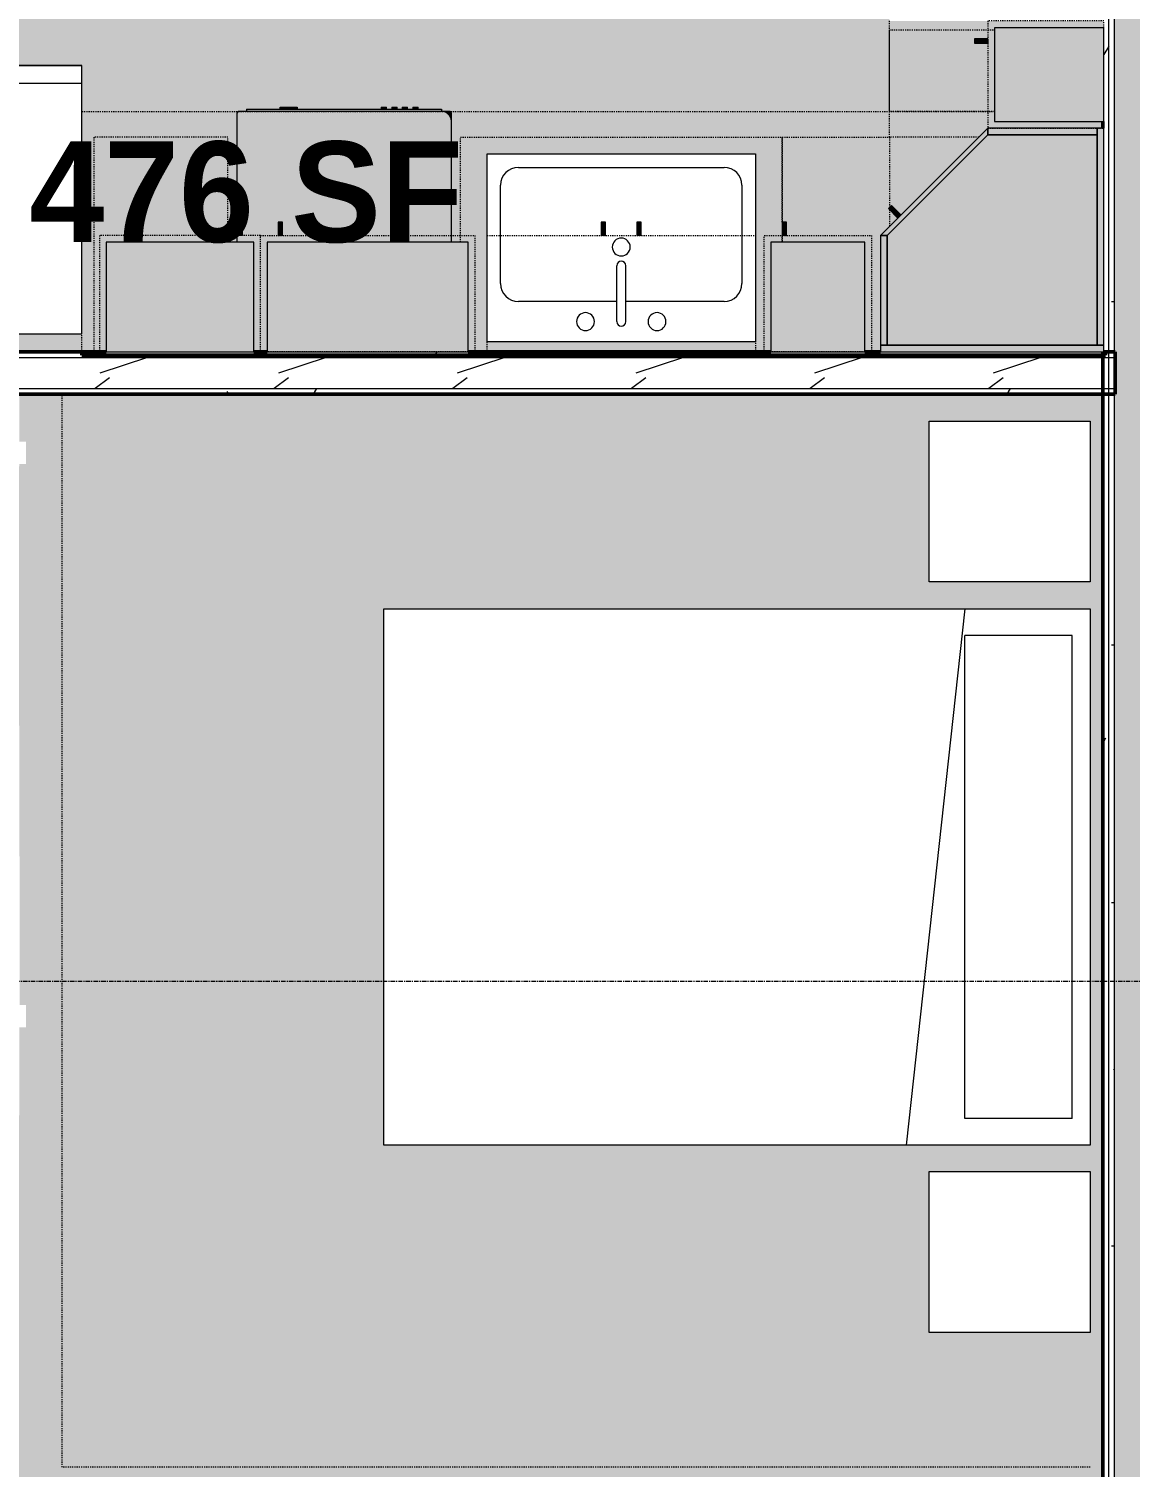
# Model space of a CAD drawing. Header units: inches. Extents: x -4294 to -464, y 9706 to 12475.
# Drawn here: x -3058.7 to -2935.5, y 11792.9 to 11953.7 of the extents above; entities that cross this region are included whole.
import ezdxf

# ---------------------------------------------------------------- set-up
doc = ezdxf.new("R2010")
doc.units = ezdxf.units.IN
doc.header["$MEASUREMENT"] = 0
doc.linetypes.add('Dash', pattern=[0.25, 0.125, -0.125])
doc.linetypes.add('Grid Line 1_2_', pattern=[0.875, 0.5, -0.125, 0.125, -0.125])
for name, color, linetype, lineweight in [('0-1', 7, 'Continuous', 5), ('0-3', 90, 'Continuous', 13), ('A-ANNO-DIMS', 211, 'Continuous', 9), ('A-ANNO-DIMS-120', 211, 'Continuous', 9), ('A-AREA-IDEN', 2, 'Continuous', 9), ('A-AREA-PATT-5', 7, 'Continuous', 9), ('A-WALL', 113, 'Continuous', 13), ('A-WALL-3', 250, 'Continuous', 50), ('A-WALL-4', 90, 'Continuous', 13), ('A-WALL-PATT-1', 7, 'Continuous', 9), ('A-WALL-PATT-2', 8, 'Continuous', 9), ('A-WALL-PATT-5', 111, 'Continuous', 9), ('I-FURN-2', 7, 'Continuous', 9), ('I-FURN-HDLN-1', 7, 'Dash', 9), ('I-WALL-2', 2, 'Continuous', 50), ('P-SANR-FIXT-1', 7, 'Continuous', 9), ('Q-CASE', 31, 'Continuous', 9), ('Q-CASE-1', 53, 'Continuous', 9), ('Q-CASE-3', 7, 'Continuous', 9), ('Q-CASE-4', 7, 'Dash', 9), ('Q-CASE-HDLN-1', 7, 'Dash', 9), ('Q-SPCQ-1', 7, 'Continuous', 9), ('Q-SPCQ-2', 8, 'Continuous', 9), ('S-GRID-1', 1, 'Grid Line 1_2_', 9)]:
    doc.layers.add(name, color=color, linetype=linetype, lineweight=lineweight)
doc.styles.add('Century Gothic', font='ufonts.com_century-gothic.ttf', dxfattribs={"height": 11.25})
doc.styles.add('Century Gothic_B', font='GOTHICB.TTF', dxfattribs={"height": 11.25})
doc.dimstyles.new('OD__1_8__Tol__', dxfattribs={"dimscale": 12, "dimtxt": 11.746893, "dimasz": 1.25, "dimexe": 0.9375, "dimexo": 0.625, "dimgap": 0.15625, "dimtad": 1, "dimdec": 3, "dimrnd": 0.125, "dimzin": 3, "dimdsep": 46, "dimlunit": 4, "dimtxsty": 'Century Gothic', "dimblk1": 'OBLIQUE', "dimblk2": 'OBLIQUE', "dimsah": 1, "dimcen": 0.09, "dimdle": 0.9375, "dimazin": 0, "dimtfac": 1, "dimtdec": 4, "dimtix": 1, "dimtmove": 0, "dimatfit": 3, "dimfxl": 1, "dimtvp": 1, "dimtfill": 1, "dimfrac": 2, "dimtolj": 1, "dimtzin": 0, "dimarcsym": 2})
pattern_1 = [(0, (0, 0), (38.4, 9.6), [1.584, -27.216, 1.584, -27.216, -153.6]), (0, (0, 0), (38.4, 9.6), [-57.6, 1.584, -56.016, 1.584, -27.216, -67.2]), (0, (0, 0), (38.4, 9.6), [-144, 1.584, -17.616, 1.584, -46.416]), (120, (14.4, 4.8), (-27.513844, 28.4553755), [1.584, -27.216, 1.584, -27.216, -153.6]), (120, (14.4, 4.8), (-27.513844, 28.4553755), [-57.6, 1.584, -56.016, 1.584, -27.216, -67.2]), (120, (14.4, 4.8), (-27.513844, 28.4553755), [-144, 1.584, -17.616, 1.584, -46.416]), (240, (19.2, 24), (-10.886156, -38.0553755), [1.584, -27.216, 1.584, -27.216, -153.6]), (240, (19.2, 24), (-10.886156, -38.0553755), [-57.6, 1.584, -56.016, 1.584, -27.216, -67.2]), (240, (19.2, 24), (-10.886156, -38.0553755), [-144, 1.584, -17.616, 1.584, -46.416])]

# ---------------------------------------------------------------- blocks, each defined once
blk = doc.blocks.new('Refrigerator_-_Side-by-Side_6047 - 36_ X 30_-345559-FLOOR PLAN - 1ST FLOOR')
at = {"layer": 'Q-SPCQ-1'}
for p, q in [((17.87, 14.42), (-17.88, 14.42)), ((-17.88, 14.42), (-17.88, -15.58)), ((17.87, -15.58), (17.87, 14.42)), ((-17.88, -13.58), (-3.13, -13.58)), ((-17.88, -13.58), (-17.88, -15.58)), ((-3.13, -15.58), (-3.13, -13.58)), ((-2.63, -13.58), (17.87, -13.58)), ((-2.63, -13.58), (-2.63, -15.58)), ((17.87, -15.58), (17.87, -13.58)), ((-17.88, -15.58), (17.87, -15.58)), ((-3.13, -15.58), (-17.88, -15.58)), ((17.87, -15.58), (-2.63, -15.58))]:
    blk.add_line(p, q, dxfattribs=at)
blk = doc.blocks.new('Bed-Standard - Queen 60_ x 79_-1433484-FLOOR PLAN - 1ST FLOOR')
at = {"layer": 'I-FURN-2'}
for p, q in [((-19.31, 41.3), (40.69, 41.3)), ((-19.31, -37.7), (-19.31, 41.3)), ((40.69, 41.3), (40.69, -37.7)), ((40.69, -23.7), (-19.31, -17.13)), ((-16.31, -23.7), (37.69, -23.7)), ((-16.31, -35.7), (-16.31, -23.7)), ((37.69, -35.7), (37.69, -23.7)), ((-16.31, -35.7), (37.69, -35.7)), ((40.69, -37.7), (-19.31, -37.7))]:
    blk.add_line(p, q, dxfattribs=at)
at = {"layer": 'I-FURN-HDLN-1'}
for p, q in [((-55.31, 77.3), (64.69, 77.3)), ((-55.31, -37.7), (-55.31, 77.3))]:
    blk.add_line(p, q, dxfattribs=at)
blk = doc.blocks.new('Table-Night Stand - 18_ x 18_ x 24_-1372838-FLOOR PLAN - 1ST FLOOR')
at = {"layer": 'I-FURN-2'}
for p, q in [((0.15, 0), (18.15, 0)), ((0.15, -18), (0.15, 0)), ((18.15, 0), (18.15, -18)), ((18.15, -18), (0.15, -18))]:
    blk.add_line(p, q, dxfattribs=at)
blk = doc.blocks.new('OD_CW_Countertop - OD_CW_Countertop-2217102-FLOOR PLAN - 1ST FLOOR')
at = {"layer": 'Q-CASE-HDLN-1'}
for p, q in [((0.74, 2.88), (102.83, 2.88)), ((0.74, -24), (0.74, -22))]:
    blk.add_line(p, q, dxfattribs=at)
blk = doc.blocks.new('Sink Kitchen-Single - 30_ x 21_-1372827-FLOOR PLAN - 1ST FLOOR')
at = {"layer": 'P-SANR-FIXT-1'}
for p, q in [((-14.38, 10.41), (15.62, 10.41)), ((-14.38, -10.59), (-14.38, 10.41)), ((15.62, 10.41), (15.62, -10.59)), ((-10.88, 8.91), (12.12, 8.91)), ((-12.88, -4.09), (-12.88, 6.91)), ((14.12, 6.91), (14.12, -4.09)), ((0.12, -8.34), (0.12, -2.09)), ((1.12, -8.34), (1.12, -2.09)), ((0.12, -6.09), (-10.88, -6.09)), ((12.12, -6.09), (1.12, -6.09)), ((15.62, -10.59), (-14.38, -10.59))]:
    blk.add_line(p, q, dxfattribs=at)
for centre, radius, start, end in [((-10.88, 6.91), 2, 90, 180), ((12.12, 6.91), 2, 360, 90), ((0.62, 0), 1, 360, 180), ((0.62, 0), 1, 180, 0), ((0.62, -2.09), 0.5, 360, 180), ((-10.88, -4.09), 2, 180, 270), ((12.12, -4.09), 2, 270, 0), ((-3.38, -8.34), 1, 360, 180), ((4.62, -8.34), 1, 0, 180), ((-3.38, -8.34), 1, 180, 0), ((0.62, -8.34), 0.5, 180, 0), ((4.62, -8.34), 1, 180, 0)]:
    blk.add_arc(centre, radius, start, end, dxfattribs=at)
blk = doc.blocks.new('Dishwasher_15404 - 34_ counter-V97-FLOOR PLAN - 1ST FLOOR')
at = {"layer": 'Q-SPCQ-2'}
h = blk.add_hatch(color=256, dxfattribs=at)
h.paths.add_polyline_path([(0, -3.38), (12.25, -3.38), (12.25, -24), (26.08, -23.96), (26.34, -23.86), (26.68, -23.53), (26.73, -23.46), (26.84, -23.21), (26.87, -22.91), (26.87, -0.2), (26.68, 0), (12.25, 0), (12.25, -1.88), (0, -1.88)], flags=0)
h.paths.add_polyline_path([(13, -0.63), (13, -0.14), (14.5, -0.14), (14.5, -0.63), (14, -0.63)], flags=0)
h.paths.add_polyline_path([(13, -4.63), (14.5, -4.63), (14.5, -5.11), (13, -5.11)], flags=0)
for points in [[(26.87, -1.09), (26.87, -22.91), (27.12, -22.91), (27.12, -1.09)], [(27.12, -5.81), (27.37, -5.81), (27.37, -4.86), (27.12, -4.86), (27.12, -5.55)], [(27.12, -6.06), (27.12, -6.76), (27.37, -6.76), (27.37, -5.81), (27.12, -5.81)], [(27.12, -16.74), (27.37, -16.74), (27.37, -16.15), (27.12, -16.15)], [(27.12, -17.33), (27.12, -17.92), (27.37, -17.92), (27.37, -17.33)], [(27.12, -19.1), (27.37, -19.1), (27.37, -18.51), (27.12, -18.51)], [(27.12, -20.28), (27.37, -20.28), (27.37, -19.69), (27.12, -19.69)], [(25.8, -24), (26.68, -24), (26.82, -23.94), (26.87, -23.69), (26.84, -23.21), (26.68, -23.53), (26.56, -23.69), (26.3, -23.87), (26.08, -23.96)]]:
    blk.add_hatch(color=256, dxfattribs=at).paths.add_polyline_path(points, flags=0)
at = {"layer": 'Q-SPCQ-1'}
for p, q in [((26.68, 0), (12.25, 0)), ((26.87, -22.93), (26.87, -0.2)), ((27.12, -1.09), (26.87, -1.09)), ((27.12, -1.09), (27.12, -22.91)), ((27.37, -4.82), (27.12, -4.82)), ((27.37, -4.86), (27.37, -5.81)), ((27.37, -5.81), (27.37, -6.76)), ((27.12, -6.79), (27.37, -6.79)), ((27.37, -16.15), (27.12, -16.15)), ((27.12, -16.74), (27.37, -16.74)), ((27.37, -17.33), (27.12, -17.33)), ((27.37, -16.15), (27.37, -16.74)), ((27.37, -17.33), (27.37, -17.92)), ((27.12, -17.92), (27.37, -17.92)), ((27.37, -18.51), (27.12, -18.51)), ((27.12, -19.1), (27.37, -19.1)), ((27.37, -18.51), (27.37, -19.1)), ((27.37, -19.69), (27.12, -19.69)), ((27.12, -20.28), (27.37, -20.28)), ((27.37, -19.69), (27.37, -20.28)), ((12.25, -24), (25.8, -24)), ((25.8, -24), (26.68, -24)), ((27.12, -22.91), (26.87, -22.91)), ((26.87, -23.8), (26.87, -22.93))]:
    blk.add_line(p, q, dxfattribs=at)
for centre, radius, start, end in [((26.68, -0.2), 0.197, 360, 90), ((26.68, -0.2), 0.197, 0, 90), ((25.8, -22.93), 1.07, 270, 0), ((26.68, -23.8), 0.197, 270, 0)]:
    blk.add_arc(centre, radius, start, end, dxfattribs=at)
blk = doc.blocks.new('OD_CW_Countertop - OD_CW_Countertop-2218266-FLOOR PLAN - 1ST FLOOR')
at = {"layer": 'Q-CASE-HDLN-1'}
for p, q in [((0.74, -11.75), (0.74, 0)), ((0.74, 0), (10.86, 0)), ((34.86, 0), (99.63, 0))]:
    blk.add_line(p, q, dxfattribs=at)
blk = doc.blocks.new('300 Series Wall Hung Cabinet_302 - 30_-2218432-FLOOR PLAN - 1ST FLOOR')
at = {"layer": 'Q-CASE-1'}
for points in [[(-1.76, 15.38), (-1.76, 16.87), (-2.25, 16.87), (-2.25, 15.38)], [(2.24, 15.38), (2.24, 16.87), (1.75, 16.87), (1.75, 15.38)]]:
    blk.add_hatch(color=256, dxfattribs=at).paths.add_polyline_path(points, flags=0)
at = {"layer": 'Q-CASE-3'}
for p, q in [((-1.76, 16.87), (-2.25, 16.87)), ((-2.25, 16.87), (-2.25, 15.38)), ((-1.76, 15.38), (-1.76, 16.87)), ((2.24, 16.87), (1.75, 16.87)), ((1.75, 16.87), (1.75, 15.38)), ((2.24, 15.38), (2.24, 16.87)), ((-1.76, 15.38), (-2.25, 15.38)), ((2.24, 15.38), (1.75, 15.38))]:
    blk.add_line(p, q, dxfattribs=at)
at = {"layer": 'Q-CASE-4'}
for p, q in [((-15, 2.37), (-15, 15.38)), ((-15, 15.38), (15, 15.38)), ((15, 15.38), (15, 2.37)), ((15, 2.37), (-15, 2.37))]:
    blk.add_line(p, q, dxfattribs=at)
blk = doc.blocks.new('Base Cabinet-Single Door - 12_-2208689-FLOOR PLAN - 1ST FLOOR')
at = {"layer": 'Q-CASE-4'}
for p, q in [((6.74, -12.25), (6.74, -13)), ((-5.26, -15.91), (-5.26, -14)), ((6.74, -14.5), (6.74, -24)), ((-5.26, -24), (-5.26, -16.12)), ((6.74, -24), (-5.26, -24))]:
    blk.add_line(p, q, dxfattribs=at)
blk = doc.blocks.new('Base Cabinet-Single Door - 12_-V98-FLOOR PLAN - 1ST FLOOR')
at = {"layer": 'Q-CASE-4'}
for p, q in [((-5.26, -24), (-5.26, -12.25)), ((6.74, -14), (6.74, -24)), ((6.74, -24), (-5.26, -24))]:
    blk.add_line(p, q, dxfattribs=at)
blk = doc.blocks.new('Base Cabinet-Double Door _ 1 Drawer - 36_-V99-FLOOR PLAN - 1ST FLOOR')
at = {"layer": 'Q-CASE-4'}
for p, q in [((-17.26, -13), (-17.26, -12.25)), ((18.74, -12.25), (18.74, -24)), ((-17.26, -24), (-17.26, -14.5)), ((18.74, -24), (-17.26, -24))]:
    blk.add_line(p, q, dxfattribs=at)
blk = doc.blocks.new('300 Series Wall Hung Cabinet_301 - 24_-2172111-FLOOR PLAN - 1ST FLOOR')
at = {"layer": 'Q-CASE-1'}
for points in [[(-9.51, 15.38), (-9.51, 16.87), (-10, 16.87), (-10, 15.38)], [(11.25, 2.37), (11.25, 14.63), (-11.25, 14.63), (-11.25, 2.37)]]:
    blk.add_hatch(color=256, dxfattribs=at).paths.add_polyline_path(points, flags=0)
at = {"layer": 'Q-CASE-3'}
for p, q in [((-9.51, 16.87), (-10, 16.87)), ((-10, 16.87), (-10, 15.38)), ((-9.51, 15.38), (-9.51, 16.87)), ((11.25, 14.63), (-11.25, 14.63)), ((-11.25, 14.63), (-11.25, 2.37)), ((-9.51, 15.38), (-10, 15.38)), ((11.25, 2.37), (11.25, 14.63)), ((-11.25, 2.37), (11.25, 2.37))]:
    blk.add_line(p, q, dxfattribs=at)
at = {"layer": 'Q-CASE-4'}
for p, q in [((-12, 2.37), (-12, 15.38)), ((-12, 15.38), (12, 15.38)), ((12, 15.38), (12, 2.37)), ((12, 2.37), (-12, 2.37))]:
    blk.add_line(p, q, dxfattribs=at)
blk = doc.blocks.new('300 Series Wall Hung Cabinet_301 - 18_-2171968-FLOOR PLAN - 1ST FLOOR')
at = {"layer": 'Q-CASE-1'}
for points in [[(-8.25, -2.38), (-8.25, -14.63), (8.25, -14.63), (8.25, -2.38), (6.8, -2.38)], [(-7, -15.38), (-7, -16.87), (-6.51, -16.87), (-6.51, -15.38)]]:
    blk.add_hatch(color=256, dxfattribs=at).paths.add_polyline_path(points, flags=0)
at = {"layer": 'Q-CASE-3'}
for p, q in [((8.25, -2.38), (-8.25, -2.38)), ((-8.25, -2.38), (-8.25, -14.63)), ((8.25, -14.63), (8.25, -2.38)), ((-8.25, -14.63), (8.25, -14.63)), ((-7, -15.38), (-6.51, -15.38)), ((-7, -15.38), (-7, -16.87)), ((-6.51, -16.87), (-6.51, -15.38)), ((-7, -16.87), (-6.51, -16.87))]:
    blk.add_line(p, q, dxfattribs=at)
at = {"layer": 'Q-CASE-4'}
for p, q in [((9, -2.38), (-9, -2.38)), ((-9, -2.38), (-9, -15.38)), ((9, -15.38), (9, -2.38)), ((-9, -15.38), (9, -15.38))]:
    blk.add_line(p, q, dxfattribs=at)
blk = doc.blocks.new('300 Series Wall Hung Cabinet_301 - 12_-2218475-FLOOR PLAN - 1ST FLOOR')
at = {"layer": 'Q-CASE-1'}
for points in [[(-3.51, 15.38), (-3.51, 16.87), (-4, 16.87), (-4, 15.38)], [(-5.25, 2.37), (5.25, 2.37), (5.25, 14.63), (-5.25, 14.63), (-5.25, 3.13)]]:
    blk.add_hatch(color=256, dxfattribs=at).paths.add_polyline_path(points, flags=0)
at = {"layer": 'Q-CASE-3'}
for p, q in [((-3.51, 16.87), (-4, 16.87)), ((-4, 16.87), (-4, 15.38)), ((-3.51, 15.38), (-3.51, 16.87)), ((5.25, 14.63), (-5.25, 14.63)), ((-5.25, 14.63), (-5.25, 2.37)), ((-3.51, 15.38), (-4, 15.38)), ((5.25, 2.37), (5.25, 14.63)), ((-5.25, 2.37), (5.25, 2.37))]:
    blk.add_line(p, q, dxfattribs=at)
at = {"layer": 'Q-CASE-4'}
for p, q in [((-6, 2.37), (-6, 15.38)), ((-6, 15.38), (6, 15.38)), ((6, 15.38), (6, 2.37)), ((6, 2.37), (-6, 2.37))]:
    blk.add_line(p, q, dxfattribs=at)
blk = doc.blocks.new('308 - 308-2215426-FLOOR PLAN - 1ST FLOOR')
at = {"layer": 'Q-CASE'}
for points in [[(-11.25, 15.38), (0, 26.63), (0, 27.38), (-12, 15.38)], [(-10.05, 17.33), (-9.7, 17.67), (-10.76, 18.73), (-11.11, 18.39)]]:
    blk.add_hatch(color=256, dxfattribs=at).paths.add_polyline_path(points, flags=0)
at = {"layer": 'Q-CASE-1'}
for points in [[(12.25, 26.63), (12.25, 27.38), (0, 27.38), (0, 26.63), (11.45, 26.63)], [(12.25, 3.12), (13, 3.12), (13, 27.38), (12.25, 27.38), (12.25, 15.38)], [(-11.25, 3.12), (12.25, 3.12), (12.25, 26.63), (0, 26.63), (-11.25, 15.38)], [(-12, 3.12), (-11.25, 3.12), (-11.25, 15.38), (-12, 15.38), (-12, 14.63)], [(0, 2.37), (13, 2.37), (13, 3.12), (-12, 3.12), (-12, 2.37), (-11.25, 2.37)]]:
    blk.add_hatch(color=256, dxfattribs=at).paths.add_polyline_path(points, flags=0)
at = {"layer": 'Q-CASE'}
for p, q in [((0, 27.38), (-12, 15.38)), ((0, 26.63), (0, 27.38)), ((-11.25, 15.38), (0, 26.63)), ((-12, 15.38), (-11.25, 15.38))]:
    blk.add_line(p, q, dxfattribs=at)
at = {"layer": 'Q-CASE-3'}
for p, q in [((0, 27.38), (0, 26.63)), ((12.25, 27.38), (0, 27.38)), ((12.25, 26.63), (12.25, 27.38)), ((13, 27.38), (12.25, 27.38)), ((12.25, 27.38), (12.25, 3.12)), ((13, 3.12), (13, 27.38)), ((0, 26.63), (-11.25, 15.38)), ((12.25, 26.63), (0, 26.63)), ((0, 26.63), (12.25, 26.63)), ((12.25, 3.12), (12.25, 26.63)), ((-10.76, 18.73), (-11.11, 18.39)), ((-11.11, 18.39), (-10.05, 17.33)), ((-9.7, 17.67), (-10.76, 18.73)), ((-12, 15.38), (-12, 3.12)), ((-11.25, 15.38), (-12, 15.38)), ((-11.25, 15.38), (-11.25, 3.12)), ((-11.25, 3.12), (-11.25, 15.38)), ((-12, 3.12), (-11.25, 3.12)), ((13, 3.12), (-12, 3.12)), ((-12, 3.12), (-12, 2.37)), ((-12, 2.37), (13, 2.37)), ((-11.25, 3.12), (12.25, 3.12)), ((12.25, 3.12), (13, 3.12)), ((13, 2.37), (13, 3.12))]:
    blk.add_line(p, q, dxfattribs=at)
blk = doc.blocks.new('300 Series Wall Hung Cabinet_301 - 12_-2216986-FLOOR PLAN - 1ST FLOOR')
at = {"layer": 'Q-CASE-1'}
for points in [[(5.25, -1.74), (5.25, -0.19), (-5.25, -0.19), (-5.25, -12.44), (5.25, -12.44)], [(-3.51, -13.19), (-4, -13.19), (-4, -14.69), (-3.51, -14.69)]]:
    blk.add_hatch(color=256, dxfattribs=at).paths.add_polyline_path(points, flags=0)
at = {"layer": 'Q-CASE-3'}
for p, q in [((5.25, -0.19), (-5.25, -0.19)), ((-5.25, -0.19), (-5.25, -12.44)), ((5.25, -12.44), (5.25, -0.19)), ((-5.25, -12.44), (5.25, -12.44)), ((-4, -13.19), (-3.51, -13.19)), ((-4, -13.19), (-4, -14.69)), ((-3.51, -14.69), (-3.51, -13.19)), ((-4, -14.69), (-3.51, -14.69))]:
    blk.add_line(p, q, dxfattribs=at)
at = {"layer": 'Q-CASE-4'}
for p, q in [((6, -0.19), (-6, -0.19)), ((-6, -0.19), (-6, -13.19)), ((6, -13.19), (6, -0.19)), ((-6, -13.19), (6, -13.19))]:
    blk.add_line(p, q, dxfattribs=at)
blk = doc.blocks.new('Base Cabinet-Single Door _ Drawer - 15_-2213367-FLOOR PLAN - 1ST FLOOR')
at = {"layer": 'Q-CASE-4'}
for p, q in [((-6.76, 24), (-6.76, 0)), ((8.24, 24), (-6.76, 24)), ((8.24, 12.25), (8.24, 24))]:
    blk.add_line(p, q, dxfattribs=at)
blk = doc.blocks.new('CTR - 1st Phase - Unit Layouts_rvt-1-FLOOR PLAN - 1ST FLOOR')
at = {"layer": 'A-WALL-PATT-1'}
h = blk.add_hatch(dxfattribs=at)
h.set_pattern_fill('FP_3', color=256, style=0, pattern_type=2)
h.set_pattern_definition(pattern_1)
h.paths.add_polyline_path([(-2962.65, 11916.99), (-2938.52, 11917.04), (-2938.52, 11917.61), (-3088.49, 11917.61), (-3088.49, 11916.99), (-2963.4, 11916.99)], flags=0)
h = blk.add_hatch(dxfattribs=at)
h.set_pattern_fill('FP_3', color=256, style=0, pattern_type=2)
h.set_pattern_definition(pattern_1)
h.paths.add_polyline_path([(-2962.65, 11912.86), (-2938.52, 11912.86), (-2938.52, 11913.49), (-3060.36, 11913.49), (-3060.36, 11912.86), (-2977.4, 11912.86)], flags=0)
h.paths.add_polyline_path([(-3063.86, 11912.86), (-3063.87, 11913.49), (-3088.49, 11913.49), (-3088.49, 11912.86), (-3063.87, 11912.86)], flags=0)
at = {"layer": 'A-WALL-PATT-2'}
h = blk.add_hatch(dxfattribs=at)
h.set_pattern_fill('FP_7', color=256, style=0, pattern_type=2)
h.set_pattern_definition([(216.87, (7.997, 19.992), (59.9755286, 39.9843071), [9.996, -89.964]), (206.565, (19.992, 13.994), (-19.991807, -19.992219), [22.352, -22.352]), (198.435, (19.992, 3.998), (-39.983821, -19.991955), [12.644, -50.576])])
h.paths.add_polyline_path([(-3088.49, 11913.49), (-2937.27, 11913.49), (-2937.27, 11916.99), (-3089.11, 11916.99), (-3089.11, 11913.49)], flags=0)
at = {"layer": 'A-WALL-3'}
for p, q in [((-3050.02, 11917.61), (-3088.49, 11917.61)), ((-3050.02, 11917.61), (-3052.74, 11917.61)), ((-3052.74, 11917.61), (-3052.74, 11917.24)), ((-3052.74, 11917.24), (-2938.21, 11917.24)), ((-3032.02, 11917.61), (-3033.52, 11917.61)), ((-3032.02, 11917.61), (-3033.52, 11917.61)), ((-2975.65, 11917.61), (-3009.52, 11917.61)), ((-2975.65, 11917.61), (-3009.52, 11917.61)), ((-2963.4, 11917.61), (-2965.15, 11917.61)), ((-2963.4, 11917.61), (-2965.15, 11917.61)), ((-2937.15, 11917.61), (-2938.4, 11917.61)), ((-2938.21, 11917.61), (-2938.4, 11917.61)), ((-2938.21, 11917.24), (-2938.21, 11917.61)), ((-2937.15, 11912.86), (-2937.15, 11917.61)), ((-3059.74, 11912.86), (-2937.15, 11912.86))]:
    blk.add_line(p, q, dxfattribs=at)
at = {"layer": 'A-WALL-4'}
for p, q in [((-3088.49, 11916.99), (-2937.15, 11916.99)), ((-3060.36, 11913.49), (-2937.15, 11913.49))]:
    blk.add_line(p, q, dxfattribs=at)
at = {"layer": '0-3'}
for name, p, rotation in [('OD_CW_Countertop - OD_CW_Countertop-2218266-FLOOR PLAN - 1ST FLOOR', (-2962.4, 11943.75), 89.99999999999338), ('Base Cabinet-Single Door - 12_-V98-FLOOR PLAN - 1ST FLOOR', (-2938.4, 11948.35), 269.9999999999883), ('300 Series Wall Hung Cabinet_301 - 12_-2216986-FLOOR PLAN - 1ST FLOOR', (-2938.21, 11948.61), 269.9999999999988), ('Refrigerator_-_Side-by-Side_6047 - 36_ X 30_-345559-FLOOR PLAN - 1ST FLOOR', (-3070.61, 11934.04), 180), ('Dishwasher_15404 - 34_ counter-V97-FLOOR PLAN - 1ST FLOOR', (-3035.4, 11917.61), 89.99999999999264), ('Base Cabinet-Double Door _ 1 Drawer - 36_-V99-FLOOR PLAN - 1ST FLOOR', (-2991.66, 11917.61), 180), ('Base Cabinet-Single Door - 12_-2208689-FLOOR PLAN - 1ST FLOOR', (-2967.66, 11917.61), 180), ('300 Series Wall Hung Cabinet_301 - 18_-2171968-FLOOR PLAN - 1ST FLOOR', (-3041.77, 11915.24), 180), ('Bed-Standard - Queen 60_ x 79_-1433484-FLOOR PLAN - 1ST FLOOR', (-2977.65, 11848.18), 89.99999999998218), ('Table-Night Stand - 18_ x 18_ x 24_-1372838-FLOOR PLAN - 1ST FLOOR', (-2957.95, 11891.72), 89.99999999998666), ('Table-Night Stand - 18_ x 18_ x 24_-1372838-FLOOR PLAN - 1ST FLOOR', (-2957.95, 11807.79), 89.99999999998218)]:
    blk.add_blockref(name, p, dxfattribs=dict(at, rotation=rotation))
for name, p in [('OD_CW_Countertop - OD_CW_Countertop-2217102-FLOOR PLAN - 1ST FLOOR', (-3053.47, 11941.61)), ('308 - 308-2215426-FLOOR PLAN - 1ST FLOOR', (-2951.4, 11915.24)), ('Base Cabinet-Single Door _ Drawer - 15_-2213367-FLOOR PLAN - 1ST FLOOR', (-3044.64, 11917.61)), ('Sink Kitchen-Single - 30_ x 21_-1372827-FLOOR PLAN - 1ST FLOOR', (-2993.02, 11929.33)), ('300 Series Wall Hung Cabinet_301 - 24_-2172111-FLOOR PLAN - 1ST FLOOR', (-3020.77, 11915.24)), ('300 Series Wall Hung Cabinet_302 - 30_-2218432-FLOOR PLAN - 1ST FLOOR', (-2992.4, 11915.24)), ('300 Series Wall Hung Cabinet_301 - 12_-2218475-FLOOR PLAN - 1ST FLOOR', (-2970.4, 11915.24))]:
    blk.add_blockref(name, p, dxfattribs=at)
blk = doc.blocks.new('CTR - 1st Phase - Shell_rvt-1-FLOOR PLAN - 1ST FLOOR')
at = {"layer": 'S-GRID-1'}
blk.add_line((-464.45, 11847.19), (-4232.19, 11847.19), dxfattribs=at)
blk = doc.blocks.new('DIMBLOCK30-FLOOR PLAN - 1ST FLOOR')
at = {"layer": 'A-ANNO-DIMS-120'}
for p, q in [((-4038.48, 11778.99), (-4038.48, 12097.44)), ((-2525.91, 12086.19), (-4049.73, 12086.19)), ((-4038.48, 12086.19), (-2525.91, 12086.19)), ((-3756.41, 11778.99), (-4049.73, 11778.99)), ((-4038.48, 11778.99), (-3756.41, 11778.99))]:
    blk.add_line(p, q, dxfattribs=at)
at = {"layer": 'A-ANNO-DIMS-120', "lineweight": 50}
for p, q in [((-4038.48, 12086.19), (-4045.98, 12093.69)), ((-4038.48, 12086.19), (-4030.98, 12078.69)), ((-4038.48, 11778.99), (-4045.98, 11786.49)), ((-4038.48, 11778.99), (-4030.98, 11771.49))]:
    blk.add_line(p, q, dxfattribs=at)
at = {"layer": 'A-ANNO-DIMS-120', "color": 0, "insert": (-4054.78, 11894.18), "char_height": 11.25, "width": 92.1851, "attachment_point": 1, "rotation": 90, "line_spacing_factor": 0.984502, "style": 'Century Gothic', "bg_fill": 3, "box_fill_scale": 1.25, "bg_fill_color": 256, "bg_fill_true_color": 13158600, "bg_fill_transparency": 0}
blk.add_mtext('25\' - 7 1/4"', dxfattribs=at)
blk = doc.blocks.new('_Oblique')
at = {"color": 0, "linetype": 'ByBlock', "lineweight": -2}
blk.add_line((-0.5, -0.5), (0.5, 0.5), dxfattribs=at)

msp = doc.modelspace()

# ---------------------------------------------------------------- hatches: boundary and pattern name
at = {"layer": 'A-AREA-PATT-5'}
h = msp.add_hatch(color=256, dxfattribs=at)
h.paths.add_polyline_path([(-3001.2887, 11722.6394), (-3000.3736, 11722.6394), (-3000.3532, 11729.7449), (-3000.2466, 11730.555), (-2999.8743, 11731.4537), (-2999.2822, 11732.2255), (-2998.5104, 11732.8176), (-2997.6118, 11733.1899), (-2996.571, 11733.3168), (-2995.259, 11733.3168), (-2995.6067, 11736.3406), (-2996.7985, 11737.3406), (-2997.3652, 11738.3406), (-2997.723, 11739.8501), (-2997.8313, 11740.5861), (-2997.8973, 11741.3406), (-2997.723, 11743.333), (-2997.1851, 11745.3406), (-2996.4571, 11747.3406), (-2995.5245, 11749.3406), (-2994.1371, 11751.3406), (-2993.1371, 11752.3406), (-2992.2711, 11752.8406), (-2990.8973, 11753.3406), (-2989.8973, 11753.3406), (-2988.5236, 11752.8406), (-2987.6576, 11752.3406), (-2986.6576, 11751.3406), (-2985.2701, 11749.3406), (-2984.1227, 11746.7503), (-2983.6096, 11745.3406), (-2983.0716, 11743.333), (-2982.8973, 11741.3406), (-2983.0716, 11739.8501), (-2983.1615, 11739.3406), (-2983.4294, 11738.3406), (-2983.9962, 11737.3406), (-2985.188, 11736.3406), (-2985.5357, 11733.3168), (-2984.1473, 11733.3168), (-2983.1829, 11733.1899), (-2982.2842, 11732.8176), (-2981.5125, 11732.2255), (-2980.9203, 11731.4537), (-2980.5481, 11730.555), (-2980.4211, 11729.5906), (-2980.4211, 11722.6394), (-2974.3973, 11722.6394), (-2974.3973, 11724.0003), (-2969.6473, 11724.0003), (-2969.6473, 11722.6394), (-2938.5237, 11722.6394), (-2938.5237, 11744.3753), (-2969.6473, 11744.3753), (-2969.6473, 11744.0003), (-2974.3973, 11744.0003), (-2974.3973, 11749.1253), (-2938.5237, 11749.1253), (-2938.5237, 11785.1144), (-3022.9751, 11785.1144), (-3022.9751, 11785.9894), (-2986.9751, 11785.9894), (-2986.9751, 11788.9894), (-3022.9751, 11788.9894), (-3022.9751, 11789.8644), (-2938.5237, 11789.8644), (-2938.5237, 11912.8644), (-3059.7362, 11912.8644), (-3059.7362, 11907.5519), (-3058.9862, 11907.5519), (-3058.9862, 11905.0519), (-3059.7362, 11905.0519), (-3059.7362, 11904.8019), (-3061.1112, 11904.8019), (-3061.1112, 11875.8019), (-3059.7362, 11875.8019), (-3059.6935, 11844.5519), (-3058.9862, 11844.5519), (-3058.9862, 11842.0519), (-3059.7362, 11842.0519), (-3059.7362, 11832.2098), (-3066.7973, 11832.2098), (-3066.7973, 11828.8644), (-3071.5473, 11828.8644), (-3071.5473, 11829.3644), (-3073.4953, 11829.3644), (-3073.4953, 11790.9686), (-3073.2453, 11790.9686), (-3073.2453, 11754.9686), (-3073.4953, 11754.9686), (-3073.4953, 11753.3644), (-3071.5473, 11753.3644), (-3071.5473, 11792.8644), (-3066.7973, 11792.8644), (-3066.7973, 11789.8644), (-3056.9751, 11789.8644), (-3056.9751, 11785.1144), (-3066.7973, 11785.1144), (-3066.7973, 11745.8644), (-3008.3973, 11745.8644), (-3008.3973, 11722.6394), (-3002.2361, 11722.6394)], flags=0)
h.paths.add_polyline_path([(-3131.1237, 11743.5894), (-3131.1237, 11779.5894), (-3129.3737, 11779.5894), (-3129.3737, 11743.5894), (-3130.1073, 11743.5894)], flags=0)
h.paths.add_polyline_path([(-3095.7487, 11740.5894), (-3095.7487, 11741.6519), (-3095.1237, 11741.6519), (-3095.1237, 11743.5894), (-3071.5473, 11743.5894), (-3071.5473, 11751.8644), (-3073.4953, 11751.8644), (-3073.5166, 11750.8644), (-3074.7453, 11750.8644), (-3074.7453, 11751.8644), (-3075.0184, 11751.8644), (-3074.9953, 11753.3644), (-3074.7453, 11753.3644), (-3074.7453, 11754.9686), (-3074.9953, 11754.9686), (-3074.9953, 11757.3068), (-3075.1723, 11757.3068), (-3075.1723, 11758.8068), (-3074.9953, 11758.8068), (-3074.9953, 11787.1304), (-3075.1723, 11787.1304), (-3075.1723, 11787.2466), (-3075.2453, 11787.2999), (-3075.2453, 11787.6216), (-3075.4953, 11787.6216), (-3075.4953, 11787.2333), (-3075.7453, 11787.2835), (-3075.7453, 11790.2257), (-3075.4953, 11790.171), (-3075.4953, 11787.9752), (-3075.2453, 11788.0233), (-3075.2453, 11788.3502), (-3075.1723, 11788.3502), (-3075.1723, 11788.6304), (-3074.9953, 11788.6304), (-3074.9953, 11790.9686), (-3074.7453, 11790.9686), (-3074.7453, 11829.3644), (-3075.0184, 11829.3644), (-3075.0184, 11830.8644), (-3074.7453, 11830.8644), (-3074.724, 11831.8644), (-3073.4953, 11831.8644), (-3073.4953, 11830.8644), (-3071.5473, 11830.8644), (-3071.5473, 11832.2098), (-3093.2362, 11832.2098), (-3093.2362, 11941.6144), (-3088.4862, 11941.6144), (-3088.4862, 11949.6144), (-3052.7362, 11949.6144), (-3052.7362, 11919.6144), (-3088.4862, 11919.6144), (-3088.4862, 11917.6144), (-3050.0223, 11917.6144), (-3050.0223, 11929.8644), (-3035.3973, 11929.8644), (-3035.3973, 11944.2925), (-3035.2005, 11944.4894), (-3034.3044, 11944.4894), (-3034.3044, 11944.7394), (-3030.5398, 11944.7394), (-3030.5398, 11944.9894), (-3028.6383, 11944.9894), (-3028.6383, 11944.7394), (-3019.2473, 11944.7394), (-3019.2473, 11944.9894), (-3018.6567, 11944.9894), (-3018.6567, 11944.7394), (-3018.0662, 11944.7394), (-3018.0662, 11944.9894), (-3017.4756, 11944.9894), (-3017.4756, 11944.7394), (-3016.8851, 11944.7394), (-3016.8851, 11944.9894), (-3016.2945, 11944.9894), (-3016.2945, 11944.7394), (-3015.704, 11944.7394), (-3015.704, 11944.9894), (-3015.1134, 11944.9894), (-3015.1134, 11944.7394), (-3012.4903, 11944.7394), (-3012.4692, 11944.4894), (-3011.5409, 11944.4673), (-3011.455, 11944.4317), (-3011.3973, 11944.2925), (-3011.3973, 11929.8644), (-3009.5223, 11929.8644), (-3009.5223, 11917.6144), (-2975.6473, 11917.6144), (-2975.6473, 11929.8644), (-2965.1473, 11929.8644), (-2965.1473, 11917.6144), (-2963.3973, 11917.6144), (-2963.3973, 11930.6144), (-2961.4446, 11932.5671), (-2962.5048, 11933.6272), (-2962.152, 11933.9653), (-2961.0992, 11932.9125), (-2951.3973, 11942.6144), (-2938.5237, 11942.6144), (-2938.5237, 11943.3644), (-2950.6473, 11943.3644), (-2950.6473, 11953.8644), (-2938.5237, 11953.8644), (-2938.5237, 11954.6144), (-2962.3973, 11954.6144), (-2962.3973, 11978.6144), (-2938.5237, 11978.6144), (-2938.5237, 11979.3644), (-2950.6473, 11979.3644), (-2950.6473, 12001.8644), (-2938.5237, 12001.8644), (-2938.5237, 12003.3644), (-2950.6473, 12003.3644), (-2950.6473, 12025.8644), (-2938.5237, 12025.8644), (-2938.5237, 12027.3644), (-2950.6473, 12027.3644), (-2950.6473, 12040.8644), (-2938.5237, 12040.8644), (-2938.5237, 12043.3769), (-2969.8987, 12043.3769), (-2969.8987, 12048.7519), (-2965.1487, 12048.7519), (-2965.1487, 12048.1269), (-2938.5237, 12048.1269), (-2938.5237, 12080.0644), (-2965.1487, 12080.0644), (-2965.1487, 12078.7519), (-2969.8987, 12078.7519), (-2969.8987, 12080.0644), (-3096.9716, 12080.0644), (-3096.9716, 12047.7894), (-3071.5723, 12047.7894), (-3071.5723, 11987.7894), (-3101.5723, 11987.7894), (-3101.5723, 12047.7894), (-3103.0191, 12047.7894), (-3103.0191, 12052.5394), (-3101.7216, 12052.5394), (-3101.7216, 12080.0644), (-3134.1237, 12080.0644), (-3134.1237, 12052.5394), (-3133.0191, 12052.5394), (-3133.0191, 12047.7894), (-3134.1237, 12047.7894), (-3134.1237, 11743.5894), (-3131.1237, 11743.5894), (-3131.1237, 11741.6519), (-3130.4987, 11741.6519), (-3130.4987, 11740.5894), (-3118.9992, 11740.5894)], flags=0)
h.paths.add_polyline_path([(-2957.9466, 11807.9326), (-2957.9466, 11825.9326), (-2939.9466, 11825.9326), (-2939.9466, 11807.9326), (-2953.6125, 11807.9326)], flags=0)
h.paths.add_polyline_path([(-3018.9466, 11828.8644), (-3018.9466, 11888.8644), (-2939.9466, 11888.8644), (-2939.9466, 11828.8644), (-3008.7414, 11828.8644)], flags=0)
h.paths.add_polyline_path([(-3069.811, 11836.9598), (-3064.4862, 11836.9598), (-3064.4862, 11842.0519), (-3065.2362, 11842.0519), (-3065.2362, 11844.5519), (-3064.4862, 11844.5519), (-3064.4862, 11844.8019), (-3061.1112, 11844.8019), (-3061.1112, 11873.8019), (-3062.4862, 11873.8019), (-3062.4862, 11904.8019), (-3064.4862, 11904.8019), (-3064.4862, 11905.0519), (-3065.2362, 11905.0519), (-3065.2362, 11907.5519), (-3064.4862, 11907.5519), (-3064.4862, 11912.8644), (-3088.4862, 11912.8644), (-3088.4862, 11836.9598), (-3070.9223, 11836.9598)], flags=0)
h.paths.add_polyline_path([(-2953.6125, 11891.8644), (-2957.9466, 11891.8644), (-2957.9466, 11909.8644), (-2939.9466, 11909.8644), (-2939.9466, 11891.8644)], flags=0)
h.paths.add_polyline_path([(-2977.3973, 11918.7394), (-3007.3973, 11918.7394), (-3007.3973, 11939.7394), (-2977.3973, 11939.7394), (-2977.3973, 11930.6144)], flags=0)
h.paths.add_polyline_path([(-2973.9089, 11930.6144), (-2974.3973, 11930.6144), (-2974.3973, 11932.1137), (-2973.9089, 11932.1137), (-2973.9089, 11931.6148)], flags=0)
h.paths.add_polyline_path([(-2951.3973, 11952.126), (-2952.8966, 11952.126), (-2952.8966, 11952.6144), (-2951.3973, 11952.6144)], flags=0)
h.paths.add_polyline_path([(-3133.5723, 11969.2997), (-3133.6973, 11969.2997), (-3133.6973, 12041.2997), (-3117.5723, 12041.2997), (-3117.5723, 12023.2997), (-3121.5723, 12023.2997), (-3121.5723, 11987.2997), (-3117.5723, 11987.2997), (-3117.5723, 11969.2997), (-3132.7815, 11969.2997)], flags=0)
h.paths.add_polyline_path([(-2951.5529, 11980.6144), (-2952.8966, 11980.6144), (-2952.8966, 11981.1028), (-2951.3973, 11981.1028), (-2951.3973, 11980.6144)], flags=0)
h.paths.add_polyline_path([(-3039.2909, 11985.1567), (-3055.9284, 11985.1567), (-3055.9284, 11991.1567), (-3056.9284, 11991.1567), (-3056.9284, 12063.1567), (-3055.9284, 12063.1567), (-3055.9284, 12069.1567), (-3020.9284, 12069.1567), (-3020.9284, 11985.1567), (-3028.4284, 11985.1567)], flags=0)
h.paths.add_polyline_path([(-2952.8966, 12004.6144), (-2952.8966, 12005.1028), (-2951.3973, 12005.1028), (-2951.3973, 12004.6144), (-2952.3978, 12004.6144)], flags=0)
h.paths.add_polyline_path([(-2952.8966, 12028.6144), (-2952.8966, 12029.1028), (-2951.3973, 12029.1028), (-2951.3973, 12028.6144), (-2952.3978, 12028.6144)], flags=0)
h.paths.add_polyline_path([(-2965.9862, 12051.7519), (-2965.9862, 12076.7519), (-2939.9862, 12076.7519), (-2939.9862, 12051.7519), (-2965.7737, 12051.7519)], flags=0)
h.paths.add_polyline_path([(-3130.6593, 12053.9394), (-3130.7563, 12053.9394), (-3130.7563, 12054.4394), (-3131.7691, 12054.4394), (-3131.7691, 12079.6894), (-3103.7691, 12079.6894), (-3103.7691, 12054.4394), (-3113.2776, 12054.4394), (-3113.3026, 12053.9394), (-3113.7606, 12053.9394), (-3113.7606, 12054.4394), (-3130.0319, 12054.4394), (-3130.0694, 12053.9394), (-3130.5816, 12053.9394)], flags=0)
at = {"layer": 'A-WALL-PATT-5'}
h = msp.add_hatch(dxfattribs=at)
h.set_pattern_fill('FP_3', color=256, style=0, pattern_type=2)
h.set_pattern_definition(pattern_1)
h.paths.add_polyline_path([(-2937.8987, 11722.6394), (-2937.8987, 11913.4894), (-2938.5237, 11913.4894), (-2938.5237, 11722.6394)], flags=0)
h.paths.add_polyline_path([(-2938.5237, 11916.9894), (-2937.8987, 11917.0381), (-2937.8987, 12080.6894), (-2938.5237, 12080.6894), (-2938.5237, 12040.8644), (-2938.3973, 12040.8644), (-2938.3973, 12027.3644), (-2938.5237, 12027.3644), (-2938.5237, 12025.8644), (-2938.3973, 12025.8644), (-2938.3973, 12003.3644), (-2938.5237, 12003.3644), (-2938.5237, 12001.8644), (-2938.3973, 12001.8644), (-2938.3973, 11979.3644), (-2938.5237, 11979.3644), (-2938.5237, 11953.8644), (-2938.3973, 11953.8644), (-2938.3973, 11943.3644), (-2938.5237, 11943.3644), (-2938.5237, 11942.6144), (-2938.3973, 11942.6144), (-2938.3973, 11917.6144), (-2938.5237, 11917.6144), (-2938.5237, 11917.0381)], flags=0)
h = msp.add_hatch(dxfattribs=at)
h.set_pattern_fill('FP_3', color=256, style=0, pattern_type=2)
h.set_pattern_definition(pattern_1)
h.paths.add_polyline_path([(-2937.8987, 11722.0144), (-2937.2737, 11722.0174), (-2937.2737, 11913.4894), (-2937.8987, 11913.4894), (-2937.8987, 11722.6394)], flags=0)
h.paths.add_polyline_path([(-2937.8987, 11916.9894), (-2937.2737, 11917.0381), (-2937.2737, 12080.6894), (-2937.8987, 12080.6894), (-2937.8987, 11917.0381)], flags=0)
h = msp.add_hatch(dxfattribs=at)
h.set_pattern_fill('FP_19', color=256, style=0, pattern_type=2)
h.set_pattern_definition([(161.57, (0.6, 0.6), (-4.80033747, -0.00041462), [0, -34.152, 3.792, 0]), (18.43, (-0.6, 0.6), (-4.80033747, 0.00041462), [0, -34.152, 3.792, 0]), (108.43, (0.6, 0.6), (2.39913218, -12.00105099), [11.382, -26.562]), (71.57, (-0.6, 0.6), (2.39913218, 12.00105099), [11.382, -26.562])])
h.paths.add_polyline_path([(-2933.7737, 11721.3894), (-2933.7737, 12080.6894), (-2937.2737, 12080.6894), (-2937.2737, 11721.3894)], flags=0)

# ---------------------------------------------------------------- linework, layer by layer
at = {"layer": 'A-WALL'}
for p, q in [((-2937.8987, 12080.6894), (-2937.8987, 11722.0144)), ((-2937.2737, 12080.6894), (-2937.2737, 11721.3894))]:
    msp.add_line(p, q, dxfattribs=at)
at = {"layer": 'I-WALL-2'}
for p, q in [((-2938.5237, 11943.3644), (-2938.5237, 11942.6144)), ((-2938.5237, 11917.6144), (-2938.5237, 11722.6394))]:
    msp.add_line(p, q, dxfattribs=at)

# ---------------------------------------------------------------- block references
at = {"layer": '0-1'}
for name in ['CTR - 1st Phase - Shell_rvt-1-FLOOR PLAN - 1ST FLOOR', 'CTR - 1st Phase - Unit Layouts_rvt-1-FLOOR PLAN - 1ST FLOOR']:
    msp.add_blockref(name, (0, 0), dxfattribs=at)

# ---------------------------------------------------------------- next in the draw order: dimensions: what is measured, and where the dimension line sits
at = {"layer": 'A-ANNO-DIMS'}
dim = msp.add_linear_dim(base=(-4038.4843, 12086.1894), p1=(-3748.9112, 11778.9894), p2=(-2518.4112, 12086.1894), angle=90, dimstyle='OD__1_8__Tol__', override={"dimpost": '<>', "dimfxl": 1268.267357}, dxfattribs=at)
dim.commit()
dim.dimension.update_dxf_attribs({"geometry": 'DIMBLOCK30-FLOOR PLAN - 1ST FLOOR', "text_midpoint": (-4046.8906, 11932.5894)})

# ---------------------------------------------------------------- next in the draw order: texts
at = {"layer": 'A-AREA-IDEN', "insert": (-3058.6017, 11941.134), "char_height": 11.25, "width": 57.57, "attachment_point": 1, "style": 'Century Gothic_B'}
msp.add_mtext('476 SF', dxfattribs=at)

doc.saveas('drawing.dxf')
